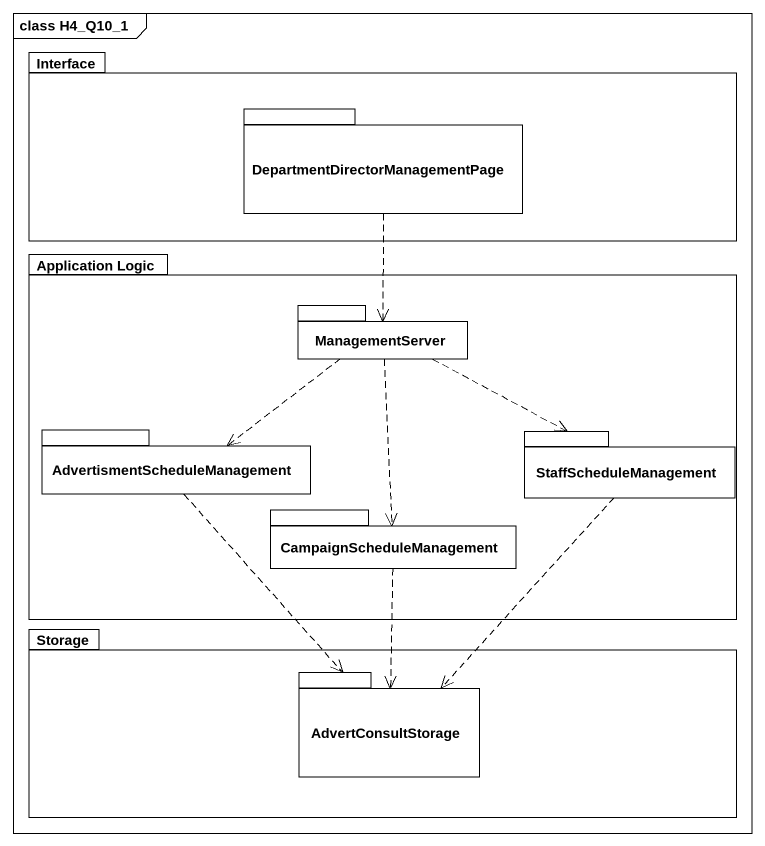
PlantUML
@startuml
mainframe class H4_Q10_1
package "Interface" as Interface_ {
  package "DepartmentDirectorManagementPage" as DepartmentDirectorManagement {
  }
}
package "Application Logic" as Application_Logic {
  package ManagementServer {
  }
  package "AdvertismentScheduleManagement" as AdvertismentScheduleManageme {
  }
  package StaffScheduleManagement {
  }
  package CampaignScheduleManagement {
  }
}
package "Storage" as Storage_ {
  package AdvertConsultStorage {
  }
}
DepartmentDirectorManagement ..> ManagementServer
ManagementServer ..> AdvertismentScheduleManageme
ManagementServer .right.> StaffScheduleManagement
ManagementServer ..> CampaignScheduleManagement
AdvertismentScheduleManageme ..> AdvertConsultStorage
StaffScheduleManagement ..> AdvertConsultStorage
CampaignScheduleManagement ..> AdvertConsultStorage
@enduml
